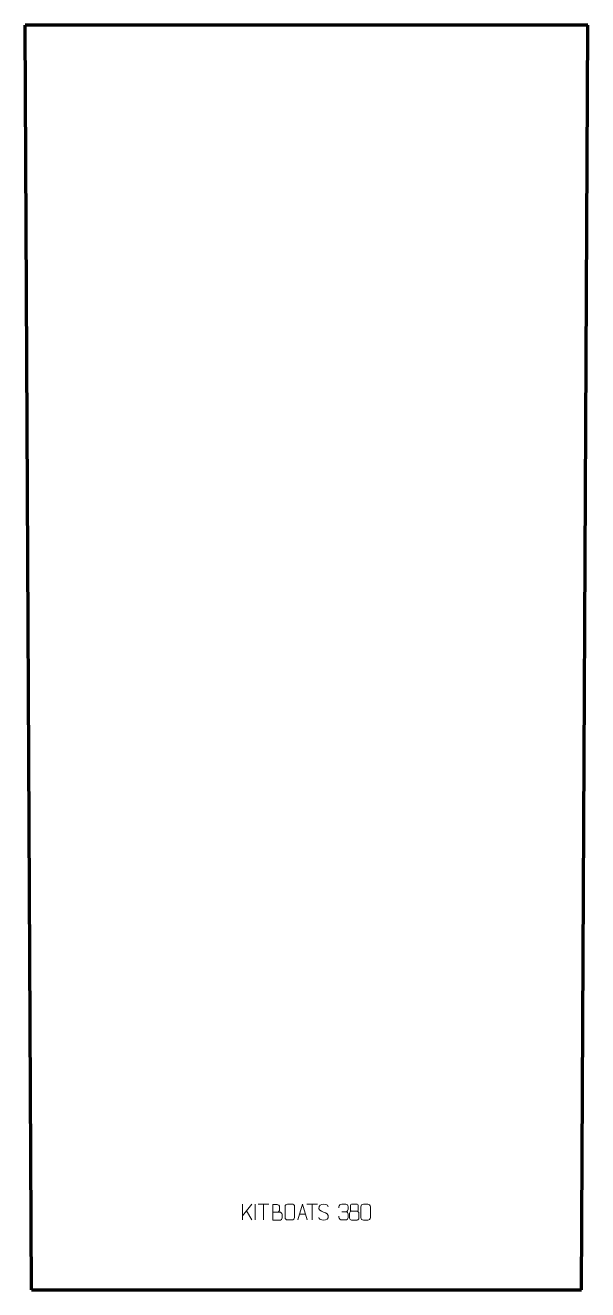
# Model space of a CAD drawing. Header units: millimetres. Extents: x -445 to 445, y -1457 to 542.
import ezdxf

# ---------------------------------------------------------------- set-up
doc = ezdxf.new("R2010")
doc.units = ezdxf.units.MM
doc.header["$MEASUREMENT"] = 0
doc.layers.add('layer 1', color=7, linetype='Continuous')

msp = doc.modelspace()

# ---------------------------------------------------------------- linework, layer by layer
at = {"layer": 'layer 1', "color": 242, "lineweight": 106}
for points in [[(-444.6935, 539.3463), (-444.6935, 539.3463), (-444.6718, 542.4994), (-444.6718, 542.4994)], [(444.6718, 542.4994), (444.6718, 542.4994), (-444.6718, 542.4994), (-444.6718, 542.4994)], [(444.6935, 539.3463), (444.6935, 539.3463), (444.6718, 542.4994), (444.6718, 542.4994)], [(-435.0006, -1457.4991), (-435.0006, -1457.4991), (-444.6935, 539.3463), (-444.6935, 539.3463)], [(434.9992, -1457.4991), (434.9992, -1457.4991), (444.6935, 539.3463), (444.6935, 539.3463)], [(-435.0006, -1457.4991), (-435.0006, -1457.4991), (434.9992, -1457.4991), (434.9992, -1457.4991)]]:
    msp.add_open_spline(points, degree=3, dxfattribs=at)
at = {"layer": 'layer 1', "color": 250, "lineweight": 9}
for points in [[(-101.0657, -1322.2083), (-101.0657, -1322.2083), (-101.0657, -1347.1619), (-101.0657, -1347.1619)], [(-86.6895, -1322.2083), (-86.6895, -1322.2083), (-101.0657, -1340.848), (-101.0657, -1340.848)], [(-86.3642, -1347.0661), (-86.3642, -1347.0661), (-94.8347, -1332.7525), (-94.8347, -1332.7525)], [(-81.0657, -1322.198), (-81.0657, -1322.198), (-81.0657, -1347.1721), (-81.0657, -1347.1721)], [(-76.5593, -1322.2318), (-76.5593, -1322.2318), (-59.5721, -1322.2318), (-59.5721, -1322.2318)], [(-68.0655, -1347.1618), (-68.0655, -1347.1618), (-68.0655, -1322.2083), (-68.0655, -1322.2083)], [(-11.176, -1337.9127), (-11.176, -1337.9127), (-1.6803, -1337.9127), (-1.6803, -1337.9127)], [(0.4407, -1322.2318), (0.4407, -1322.2318), (17.4279, -1322.2318), (17.4279, -1322.2318)], [(8.9345, -1347.1618), (8.9345, -1347.1618), (8.9345, -1322.2083), (8.9345, -1322.2083)], [(55.8783, -1334.1636), (55.8783, -1334.1636), (62.0747, -1334.1636), (62.0747, -1334.1636)]]:
    msp.add_open_spline(points, degree=3, dxfattribs=at)
for points, knots in [([(-53.4982, -1334.6854), (-49.8596, -1334.685), (-46.2725, -1334.685), (-42.6331, -1334.6854), (-42.6331, -1334.6854), (-40.6577, -1334.7027), (-38.7341, -1336.4388), (-38.7341, -1338.4884), (-38.7341, -1338.4884), (-38.7345, -1339.617), (-38.7345, -1342.6664), (-38.7341, -1343.7953), (-38.7341, -1343.7953), (-38.7165, -1345.6532), (-40.2586, -1347.6671), (-42.5801, -1347.6502), (-42.5801, -1347.6502), (-46.2199, -1347.6498), (-49.8593, -1347.6498), (-53.4982, -1347.6502), (-53.4982, -1347.6502), (-53.4982, -1339.3319), (-53.4982, -1331.0141), (-53.4982, -1322.6966), (-53.4982, -1322.6966), (-51.1245, -1322.6966), (-48.7504, -1322.6966), (-46.3762, -1322.6966), (-46.3762, -1322.6966), (-44.6954, -1322.679), (-42.5986, -1324.5895), (-42.5809, -1326.5519), (-42.5809, -1326.5519), (-42.5813, -1328.618), (-42.5813, -1328.764), (-42.5809, -1330.8305), (-42.5809, -1330.8305), (-42.5636, -1332.8966), (-44.4181, -1334.7027), (-46.4281, -1334.6854)], [0, 0, 0, 0, 0.090909091, 0.090909091, 0.090909091, 0.090909091, 0.181818182, 0.181818182, 0.181818182, 0.181818182, 0.272727273, 0.272727273, 0.272727273, 0.272727273, 0.363636364, 0.363636364, 0.363636364, 0.363636364, 0.454545455, 0.454545455, 0.454545455, 0.454545455, 0.545454545, 0.545454545, 0.545454545, 0.545454545, 0.636363636, 0.636363636, 0.636363636, 0.636363636, 0.727272727, 0.727272727, 0.727272727, 0.727272727, 0.818181818, 0.818181818, 0.818181818, 0.818181818, 1, 1, 1, 1]), ([(-30.0088, -1322.1861), (-27.6427, -1322.1861), (-25.2762, -1322.1861), (-22.9097, -1322.1861), (-22.9097, -1322.1861), (-20.9292, -1322.1505), (-18.9032, -1323.6448), (-18.8761, -1326.0869), (-18.8761, -1326.0869), (-18.8765, -1331.8443), (-18.8765, -1337.6021), (-18.8761, -1343.3603), (-18.8761, -1343.3603), (-19.0182, -1345.6879), (-20.7246, -1347.1702), (-22.9097, -1347.181), (-22.9097, -1347.181), (-25.2821, -1347.1806), (-27.6545, -1347.1806), (-30.0265, -1347.181), (-30.0265, -1347.181), (-31.985, -1347.2866), (-33.9914, -1345.3987), (-33.98, -1343.3777), (-33.98, -1343.3777), (-33.9796, -1337.5971), (-33.9796, -1331.8168), (-33.98, -1326.037), (-33.98, -1326.037), (-33.9757, -1323.895), (-32.1986, -1322.1725), (-30.0088, -1322.1861)], [0, 0, 0, 0, 0.111111111, 0.111111111, 0.111111111, 0.111111111, 0.222222222, 0.222222222, 0.222222222, 0.222222222, 0.333333333, 0.333333333, 0.333333333, 0.333333333, 0.444444444, 0.444444444, 0.444444444, 0.444444444, 0.555555556, 0.555555556, 0.555555556, 0.555555556, 0.666666667, 0.666666667, 0.666666667, 0.666666667, 0.777777778, 0.777777778, 0.777777778, 0.777777778, 1, 1, 1, 1]), ([(-13.8986, -1347.1621), (-13.8986, -1347.1621), (-6.5276, -1322.2086), (-6.5276, -1322.2086), (-6.5276, -1322.2086), (-6.5276, -1322.2086), (1.0423, -1347.1621), (1.0423, -1347.1621)], [0, 0, 0, 0, 0.333333333, 0.333333333, 0.333333333, 0.333333333, 1, 1, 1, 1]), ([(26.9343, -1334.6851), (22.686, -1333.2147), (17.7779, -1331.4189), (19.783, -1325.8986), (19.783, -1325.8986), (21.2865, -1321.7587), (26.5001, -1322.1472), (30.1037, -1322.7483), (30.1037, -1322.7483), (32.9643, -1323.2255), (33.829, -1324.4387), (34.1396, -1326.5228)], [0, 0, 0, 0, 0.25, 0.25, 0.25, 0.25, 0.5, 0.5, 0.5, 0.5, 1, 1, 1, 1]), ([(26.9343, -1334.6852), (30.9529, -1336.3319), (35.9824, -1338.2202), (34.1484, -1343.5805), (34.1484, -1343.5805), (32.6886, -1347.8469), (27.7778, -1347.5902), (24.0517, -1347.0355), (24.0517, -1347.0355), (21.3017, -1346.6257), (20.0808, -1345.4122), (19.7028, -1343.3)], [0, 0, 0, 0, 0.25, 0.25, 0.25, 0.25, 0.5, 0.5, 0.5, 0.5, 1, 1, 1, 1]), ([(51.1686, -1327.9184), (51.1686, -1327.9184), (51.1686, -1326.0612), (51.1686, -1326.0612), (51.1686, -1326.0612), (51.1543, -1324.3193), (53.8188, -1322.2012), (55.8779, -1322.2239), (55.8779, -1322.2239), (57.942, -1322.2239), (60.006, -1322.2239), (62.0697, -1322.2239), (62.0697, -1322.2239), (64.2642, -1322.2151), (65.8625, -1324.0619), (65.9069, -1325.974), (65.9069, -1325.974), (65.9065, -1327.4091), (65.9065, -1328.8442), (65.9069, -1330.2797), (65.9069, -1330.2797), (65.8583, -1331.9332), (64.2557, -1334.1632), (62.0574, -1334.1532), (62.0574, -1334.1532), (64.2611, -1334.1644), (65.8691, -1335.9676), (65.9231, -1338.0271), (65.9231, -1338.0271), (65.9227, -1339.8118), (65.9227, -1341.5965), (65.9231, -1343.3816), (65.9231, -1343.3816), (65.9332, -1345.443), (63.8783, -1347.2061), (62.0574, -1347.198), (62.0574, -1347.198), (59.9921, -1347.1977), (57.9269, -1347.1977), (55.8613, -1347.198), (55.8613, -1347.198), (53.6927, -1347.1865), (51.1617, -1344.7863), (51.1431, -1343.3245), (51.1431, -1343.3245), (51.1431, -1343.3245), (51.1431, -1341.4159), (51.1431, -1341.4159)], [0, 0, 0, 0, 0.076923077, 0.076923077, 0.076923077, 0.076923077, 0.153846154, 0.153846154, 0.153846154, 0.153846154, 0.230769231, 0.230769231, 0.230769231, 0.230769231, 0.307692308, 0.307692308, 0.307692308, 0.307692308, 0.384615385, 0.384615385, 0.384615385, 0.384615385, 0.461538462, 0.461538462, 0.461538462, 0.461538462, 0.538461538, 0.538461538, 0.538461538, 0.538461538, 0.615384615, 0.615384615, 0.615384615, 0.615384615, 0.692307692, 0.692307692, 0.692307692, 0.692307692, 0.769230769, 0.769230769, 0.769230769, 0.769230769, 0.846153846, 0.846153846, 0.846153846, 0.846153846, 1, 1, 1, 1]), ([(68.0656, -1336.4109), (68.0656, -1339.5817), (68.0656, -1341.2838), (68.0656, -1344.4552), (68.0656, -1344.4552), (68.0571, -1345.6771), (69.755, -1347.3698), (71.0076, -1347.3783), (71.0076, -1347.3783), (73.9907, -1347.378), (76.974, -1347.378), (79.9574, -1347.3783), (79.9574, -1347.3783), (81.2807, -1347.3666), (82.9011, -1345.745), (82.89, -1344.4458), (82.89, -1344.4458), (82.8897, -1341.2776), (82.8897, -1339.5788), (82.89, -1336.4109), (82.89, -1336.4109), (82.8203, -1335.0305), (81.2425, -1333.4519), (79.9371, -1333.458), (79.9371, -1333.458), (76.9605, -1333.4583), (73.9839, -1333.4583), (71.0076, -1333.458), (71.0076, -1333.458), (69.9281, -1333.4516), (68.0818, -1335.0305), (68.0656, -1336.4109)], [0, 0, 0, 0, 0.111111111, 0.111111111, 0.111111111, 0.111111111, 0.222222222, 0.222222222, 0.222222222, 0.222222222, 0.333333333, 0.333333333, 0.333333333, 0.333333333, 0.444444444, 0.444444444, 0.444444444, 0.444444444, 0.555555556, 0.555555556, 0.555555556, 0.555555556, 0.666666667, 0.666666667, 0.666666667, 0.666666667, 0.777777778, 0.777777778, 0.777777778, 0.777777778, 1, 1, 1, 1]), ([(69.5244, -1323.8927), (69.5244, -1326.1057), (69.5244, -1329.788), (69.5244, -1332.0013), (69.5244, -1332.0013), (69.5394, -1332.5087), (70.3468, -1333.4401), (71.0469, -1333.4389), (71.0469, -1333.4389), (74.0168, -1333.4387), (76.987, -1333.5236), (79.9574, -1333.5239), (79.9574, -1333.5239), (80.7545, -1333.5197), (81.4752, -1332.7294), (81.4726, -1332.0087), (81.4726, -1332.0087), (81.4723, -1329.7927), (81.4723, -1326.108), (81.4726, -1323.8927), (81.4726, -1323.8927), (81.4541, -1323.1819), (80.8427, -1322.4215), (80.0088, -1322.4289), (80.0088, -1322.4289), (76.9917, -1322.4292), (73.9748, -1322.4292), (70.9582, -1322.4289), (70.9582, -1322.4289), (70.3318, -1322.4213), (69.5077, -1323.1323), (69.5244, -1323.8927)], [0, 0, 0, 0, 0.111111111, 0.111111111, 0.111111111, 0.111111111, 0.222222222, 0.222222222, 0.222222222, 0.222222222, 0.333333333, 0.333333333, 0.333333333, 0.333333333, 0.444444444, 0.444444444, 0.444444444, 0.444444444, 0.555555556, 0.555555556, 0.555555556, 0.555555556, 0.666666667, 0.666666667, 0.666666667, 0.666666667, 0.777777778, 0.777777778, 0.777777778, 0.777777778, 1, 1, 1, 1]), ([(89.968, -1322.3698), (92.3341, -1322.3698), (94.7006, -1322.3698), (97.0671, -1322.3698), (97.0671, -1322.3698), (99.0476, -1322.3342), (101.0736, -1323.8285), (101.1007, -1326.2706), (101.1007, -1326.2706), (101.1003, -1332.028), (101.1003, -1337.7858), (101.1007, -1343.544), (101.1007, -1343.544), (100.9586, -1345.8716), (99.2522, -1347.3539), (97.0671, -1347.3647), (97.0671, -1347.3647), (94.6947, -1347.3643), (92.3223, -1347.3643), (89.9503, -1347.3647), (89.9503, -1347.3647), (87.9918, -1347.4703), (85.9854, -1345.5824), (85.9968, -1343.5614), (85.9968, -1343.5614), (85.9972, -1337.7808), (85.9972, -1332.0005), (85.9968, -1326.2207), (85.9968, -1326.2207), (86.0011, -1324.0787), (87.7782, -1322.3562), (89.968, -1322.3698)], [0, 0, 0, 0, 0.111111111, 0.111111111, 0.111111111, 0.111111111, 0.222222222, 0.222222222, 0.222222222, 0.222222222, 0.333333333, 0.333333333, 0.333333333, 0.333333333, 0.444444444, 0.444444444, 0.444444444, 0.444444444, 0.555555556, 0.555555556, 0.555555556, 0.555555556, 0.666666667, 0.666666667, 0.666666667, 0.666666667, 0.777777778, 0.777777778, 0.777777778, 0.777777778, 1, 1, 1, 1])]:
    msp.add_open_spline(points, degree=3, knots=knots, dxfattribs=at)

doc.saveas('drawing.dxf')
